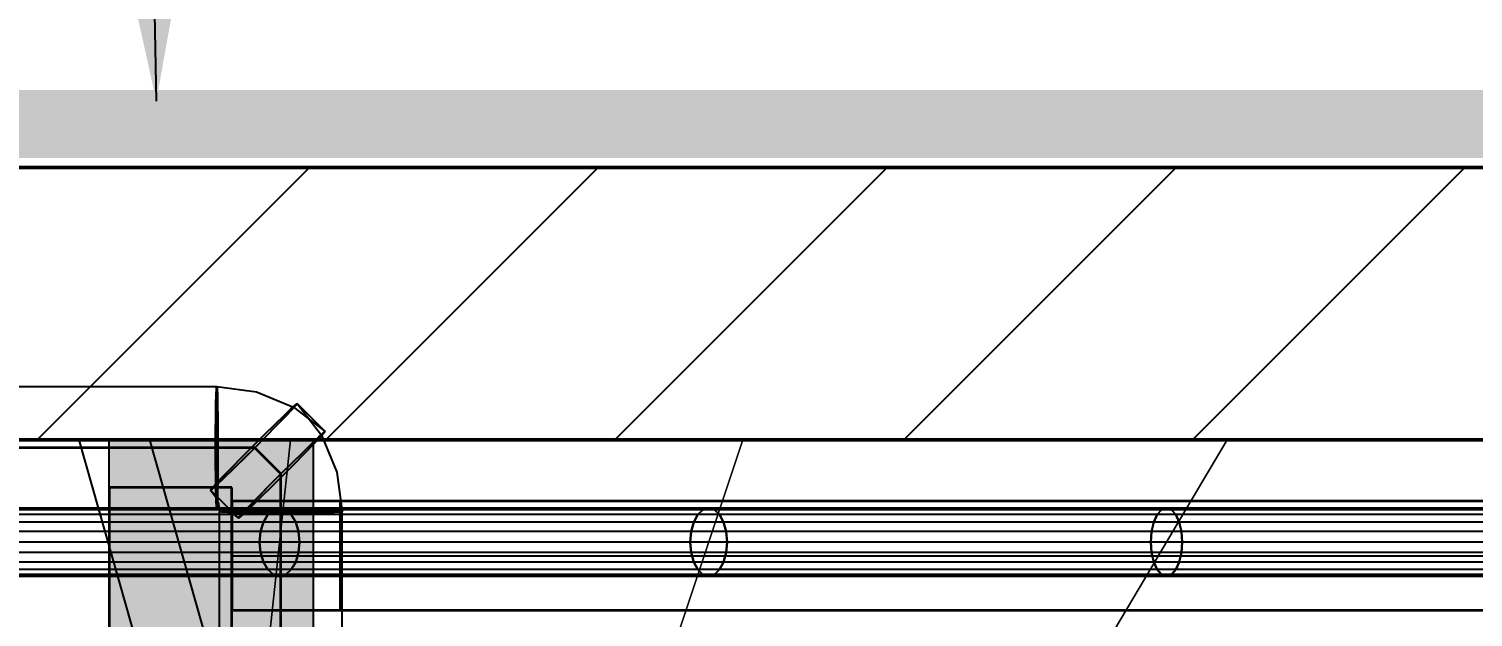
# Model space of a CAD drawing. Extents: x 0 to 756, y -25 to 420.
# Drawn here: x 363.03 to 384.24, y 256.98 to 265.61 of the extents above; entities that cross this region are included whole.
import ezdxf
from ezdxf.lldxf.tags import DXFTag

# ---------------------------------------------------------------- set-up
doc = ezdxf.new("R2010")
doc.units = 0
doc.layers.get('0').update_dxf_attribs({"lineweight": 25})
for name, color, linetype, lineweight in [('A_Innenwand', 7, 'Continuous', 25), ('ALLGEMEIN03', 7, 'Continuous', 25), ('DESIGN', 7, 'Continuous', 18), ('Standard', 7, 'Continuous', 25), ('TREPPE', 7, 'Continuous', 13), ('WAND_HOLZ_NICHT_TRAGEND', 7, 'Continuous', 13), ('X_Text', 7, 'Continuous', 25)]:
    doc.layers.add(name, color=color, linetype=linetype, lineweight=lineweight)
for name, color, linetype, lineweight, true_color in [('H_Heizung', 1, 'Continuous', 25, 0xff0000), ('L_Abluft', 2, 'Continuous', 35, 0xffff00), ('S_Schmutzwasser', 7, 'Continuous', 35, 0x808040)]:
    doc.layers.add(name, color=color, linetype=linetype, lineweight=lineweight, true_color=true_color)
doc.styles.get("Standard").update_dxf_attribs({"font": 'arial.ttf'})
tags = doc.linetypes.add('STRICHPUNKT2', pattern=[12.7, 6.35, -3.175, 0, -3.175]).pattern_tags.tags
tags[10:11] = [DXFTag(74, 4), DXFTag(75, 0), DXFTag(340, '0'), DXFTag(46, 0.0), DXFTag(50, 0.0), DXFTag(44, 0.0), DXFTag(45, 0.0)]
tags[8:9] = [DXFTag(74, 4), DXFTag(75, 0), DXFTag(340, '0'), DXFTag(46, 0.0), DXFTag(50, 0.0), DXFTag(44, 0.0), DXFTag(45, 0.0)]
tags[6:7] = [DXFTag(74, 4), DXFTag(75, 0), DXFTag(340, '0'), DXFTag(46, 0.0), DXFTag(50, 0.0), DXFTag(44, 0.0), DXFTag(45, 0.0)]
tags[4:5] = [DXFTag(74, 4), DXFTag(75, 0), DXFTag(340, '0'), DXFTag(46, 0.0), DXFTag(50, 0.0), DXFTag(44, 0.0), DXFTag(45, 0.0)]

# ---------------------------------------------------------------- blocks, each defined once
blk = doc.blocks.new('Referenz-A0T78P30OY')
at = {"layer": 'ALLGEMEIN03', "color": 0, "lineweight": -2}
for p, q in [((359.007, 263.578), (391.607, 263.578)), ((364.207, 241.578), (364.207, 259.578)), ((367.209, 241.575), (367.209, 259.575))]:
    blk.add_line(p, q, dxfattribs=at)
at = {"layer": 'DESIGN', "color": 0, "lineweight": -2}
for points in [[(364.207, 250.578), (367.207, 250.578), (364.207, 259.578)], [(367.207, 250.578), (367.207, 259.578), (364.207, 259.578)]]:
    blk.add_solid(points, dxfattribs=at)
at = {"layer": 'Standard', "color": 0, "lineweight": -2}
for p, q in [((366.538, 258.482), (361.125, 258.482)), ((366.62, 258.553), (361.215, 258.553)), ((366.71, 258.578), (361.315, 258.578)), ((366.801, 258.553), (361.415, 258.553)), ((366.883, 258.482), (361.506, 258.482)), ((366.538, 258.482), (366.473, 258.372)), ((366.473, 258.372), (366.538, 258.482)), ((366.62, 258.553), (366.538, 258.482)), ((366.538, 258.482), (366.62, 258.553)), ((372.854, 258.482), (366.538, 258.482)), ((366.71, 258.578), (366.62, 258.553)), ((366.62, 258.553), (366.71, 258.578)), ((372.929, 258.553), (366.62, 258.553)), ((366.71, 258.578), (366.801, 258.553)), ((373.013, 258.578), (366.71, 258.578)), ((366.801, 258.553), (366.71, 258.578)), ((366.801, 258.553), (366.883, 258.482)), ((373.097, 258.553), (366.801, 258.553)), ((366.883, 258.482), (366.801, 258.553)), ((366.883, 258.482), (366.947, 258.372)), ((373.172, 258.482), (366.883, 258.482)), ((366.947, 258.372), (366.883, 258.482)), ((372.854, 258.482), (372.794, 258.372)), ((372.794, 258.372), (372.854, 258.482)), ((372.929, 258.553), (372.854, 258.482)), ((372.854, 258.482), (372.929, 258.553)), ((379.601, 258.482), (372.854, 258.482)), ((373.013, 258.578), (372.929, 258.553)), ((372.929, 258.553), (373.013, 258.578)), ((379.666, 258.553), (372.929, 258.553)), ((379.737, 258.578), (373.013, 258.578)), ((373.013, 258.578), (373.097, 258.553)), ((373.097, 258.553), (373.013, 258.578)), ((379.809, 258.553), (373.097, 258.553)), ((373.097, 258.553), (373.172, 258.482)), ((373.172, 258.482), (373.097, 258.553)), ((379.873, 258.482), (373.172, 258.482)), ((373.172, 258.482), (373.232, 258.372)), ((373.232, 258.372), (373.172, 258.482)), ((379.601, 258.482), (379.55, 258.372)), ((379.55, 258.372), (379.601, 258.482)), ((379.666, 258.553), (379.601, 258.482)), ((379.601, 258.482), (379.666, 258.553)), ((388.078, 258.482), (379.601, 258.482)), ((379.737, 258.578), (379.666, 258.553)), ((379.666, 258.553), (379.737, 258.578)), ((388.133, 258.553), (379.666, 258.553)), ((379.737, 258.578), (379.809, 258.553)), ((388.193, 258.578), (379.737, 258.578)), ((379.809, 258.553), (379.737, 258.578)), ((379.809, 258.553), (379.873, 258.482)), ((388.253, 258.553), (379.809, 258.553)), ((379.873, 258.482), (379.809, 258.553)), ((379.873, 258.482), (379.924, 258.372)), ((388.307, 258.482), (379.873, 258.482)), ((379.924, 258.372), (379.873, 258.482)), ((366.432, 258.232), (361.007, 258.232)), ((366.473, 258.372), (361.053, 258.372)), ((366.947, 258.372), (361.577, 258.372)), ((366.989, 258.232), (361.624, 258.232)), ((366.432, 258.232), (366.417, 258.078)), ((366.417, 258.078), (366.432, 258.232)), ((366.473, 258.372), (366.432, 258.232)), ((366.432, 258.232), (366.473, 258.372)), ((372.756, 258.232), (366.432, 258.232)), ((372.794, 258.372), (366.473, 258.372)), ((366.947, 258.372), (366.989, 258.232)), ((373.232, 258.372), (366.947, 258.372)), ((366.989, 258.232), (366.947, 258.372)), ((366.989, 258.232), (367.003, 258.078)), ((373.271, 258.232), (366.989, 258.232)), ((367.003, 258.078), (366.989, 258.232)), ((372.756, 258.232), (372.742, 258.078)), ((372.742, 258.078), (372.756, 258.232)), ((372.794, 258.372), (372.756, 258.232)), ((372.756, 258.232), (372.794, 258.372)), ((379.518, 258.232), (372.756, 258.232)), ((379.55, 258.372), (372.794, 258.372)), ((379.924, 258.372), (373.232, 258.372)), ((373.232, 258.372), (373.271, 258.232)), ((373.271, 258.232), (373.232, 258.372)), ((379.957, 258.232), (373.271, 258.232)), ((373.271, 258.232), (373.284, 258.078)), ((373.284, 258.078), (373.271, 258.232)), ((379.518, 258.232), (379.506, 258.078)), ((379.506, 258.078), (379.518, 258.232)), ((379.55, 258.372), (379.518, 258.232)), ((379.518, 258.232), (379.55, 258.372)), ((388.008, 258.232), (379.518, 258.232)), ((388.035, 258.372), (379.55, 258.372)), ((379.924, 258.372), (379.957, 258.232)), ((388.351, 258.372), (379.924, 258.372)), ((379.957, 258.232), (379.924, 258.372)), ((379.957, 258.232), (379.968, 258.078)), ((388.378, 258.232), (379.957, 258.232)), ((379.968, 258.078), (379.957, 258.232)), ((366.417, 258.078), (360.991, 258.078)), ((367.003, 258.078), (361.639, 258.078)), ((366.417, 258.078), (366.432, 257.923)), ((372.742, 258.078), (366.417, 258.078)), ((366.432, 257.923), (366.417, 258.078)), ((367.003, 258.078), (366.989, 257.923)), ((366.989, 257.923), (367.003, 258.078)), ((373.284, 258.078), (367.003, 258.078)), ((372.742, 258.078), (372.756, 257.923)), ((379.506, 258.078), (372.742, 258.078)), ((372.756, 257.923), (372.742, 258.078)), ((373.284, 258.078), (373.271, 257.923)), ((373.271, 257.923), (373.284, 258.078)), ((379.968, 258.078), (373.284, 258.078)), ((379.506, 258.078), (379.518, 257.923)), ((387.998, 258.078), (379.506, 258.078)), ((379.518, 257.923), (379.506, 258.078)), ((379.968, 258.078), (379.957, 257.923)), ((379.957, 257.923), (379.968, 258.078)), ((388.388, 258.078), (379.968, 258.078)), ((366.432, 257.923), (361.007, 257.923)), ((366.473, 257.784), (361.053, 257.784)), ((366.947, 257.784), (361.577, 257.784)), ((366.989, 257.923), (361.624, 257.923)), ((366.432, 257.923), (366.473, 257.784)), ((372.756, 257.923), (366.432, 257.923)), ((366.473, 257.784), (366.432, 257.923)), ((366.473, 257.784), (366.538, 257.673)), ((372.794, 257.784), (366.473, 257.784)), ((366.538, 257.673), (366.473, 257.784)), ((366.947, 257.784), (366.883, 257.673)), ((366.883, 257.673), (366.947, 257.784)), ((366.989, 257.923), (366.947, 257.784)), ((366.947, 257.784), (366.989, 257.923)), ((373.232, 257.784), (366.947, 257.784)), ((373.271, 257.923), (366.989, 257.923)), ((372.756, 257.923), (372.794, 257.784)), ((379.518, 257.923), (372.756, 257.923)), ((372.794, 257.784), (372.756, 257.923)), ((372.794, 257.784), (372.854, 257.673)), ((379.55, 257.784), (372.794, 257.784)), ((372.854, 257.673), (372.794, 257.784)), ((373.232, 257.784), (373.172, 257.673)), ((373.172, 257.673), (373.232, 257.784)), ((373.271, 257.923), (373.232, 257.784)), ((373.232, 257.784), (373.271, 257.923)), ((379.924, 257.784), (373.232, 257.784)), ((379.957, 257.923), (373.271, 257.923)), ((379.518, 257.923), (379.55, 257.784)), ((388.008, 257.923), (379.518, 257.923)), ((379.55, 257.784), (379.518, 257.923)), ((379.55, 257.784), (379.601, 257.673)), ((388.035, 257.784), (379.55, 257.784)), ((379.601, 257.673), (379.55, 257.784)), ((379.924, 257.784), (379.873, 257.673)), ((379.873, 257.673), (379.924, 257.784)), ((379.957, 257.923), (379.924, 257.784)), ((379.924, 257.784), (379.957, 257.923)), ((388.351, 257.784), (379.924, 257.784)), ((388.378, 257.923), (379.957, 257.923)), ((366.538, 257.673), (361.125, 257.673)), ((366.62, 257.602), (361.215, 257.602)), ((361.315, 257.578), (366.71, 257.578)), ((366.801, 257.602), (361.415, 257.602)), ((366.883, 257.673), (361.506, 257.673)), ((366.538, 257.673), (366.62, 257.602)), ((372.854, 257.673), (366.538, 257.673)), ((366.62, 257.602), (366.538, 257.673)), ((366.62, 257.602), (366.71, 257.578)), ((372.929, 257.602), (366.62, 257.602)), ((366.71, 257.578), (366.62, 257.602)), ((366.801, 257.602), (366.71, 257.578)), ((366.71, 257.578), (366.801, 257.602)), ((366.71, 257.578), (373.013, 257.578)), ((366.883, 257.673), (366.801, 257.602)), ((366.801, 257.602), (366.883, 257.673)), ((373.097, 257.602), (366.801, 257.602)), ((373.172, 257.673), (366.883, 257.673)), ((372.854, 257.673), (372.929, 257.602)), ((379.601, 257.673), (372.854, 257.673)), ((372.929, 257.602), (372.854, 257.673)), ((372.929, 257.602), (373.013, 257.578)), ((379.666, 257.602), (372.929, 257.602)), ((373.013, 257.578), (372.929, 257.602)), ((373.097, 257.602), (373.013, 257.578)), ((373.013, 257.578), (373.097, 257.602)), ((373.013, 257.578), (379.737, 257.578)), ((373.172, 257.673), (373.097, 257.602)), ((373.097, 257.602), (373.172, 257.673)), ((379.809, 257.602), (373.097, 257.602)), ((379.873, 257.673), (373.172, 257.673)), ((379.601, 257.673), (379.666, 257.602)), ((388.078, 257.673), (379.601, 257.673)), ((379.666, 257.602), (379.601, 257.673)), ((379.666, 257.602), (379.737, 257.578)), ((388.133, 257.602), (379.666, 257.602)), ((379.737, 257.578), (379.666, 257.602)), ((379.809, 257.602), (379.737, 257.578)), ((379.737, 257.578), (379.809, 257.602)), ((379.737, 257.578), (388.193, 257.578)), ((379.873, 257.673), (379.809, 257.602)), ((379.809, 257.602), (379.873, 257.673)), ((388.253, 257.602), (379.809, 257.602)), ((388.307, 257.673), (379.873, 257.673))]:
    blk.add_line(p, q, dxfattribs=at)
at = {"layer": 'TREPPE', "color": 0}
for p, q in [((366.869, 259.578), (361.315, 259.578)), ((361.315, 259.578), (366.869, 259.578)), ((364.961, 241.578), (366.869, 259.578)), ((366.869, 259.578), (364.961, 241.578)), ((366.869, 259.578), (364.961, 241.578)), ((364.961, 241.578), (366.869, 259.578)), ((366.869, 259.578), (366.869, 259.578)), ((373.513, 259.578), (366.869, 259.578)), ((366.869, 259.578), (373.513, 259.578)), ((366.869, 259.578), (366.869, 259.578)), ((367.518, 241.578), (373.513, 259.578)), ((373.513, 259.578), (367.518, 241.578)), ((373.513, 259.578), (367.518, 241.578)), ((367.518, 241.578), (373.513, 259.578)), ((369.921, 241.578), (380.63, 259.578)), ((380.63, 259.578), (369.921, 241.578)), ((380.63, 259.578), (369.921, 241.578)), ((369.921, 241.578), (380.63, 259.578)), ((373.513, 259.578), (373.513, 259.578)), ((380.63, 259.578), (373.513, 259.578)), ((373.513, 259.578), (380.63, 259.578)), ((373.513, 259.578), (373.513, 259.578)), ((380.63, 259.578), (380.63, 259.578)), ((391.154, 259.578), (380.63, 259.578)), ((380.63, 259.578), (391.154, 259.578)), ((380.63, 259.578), (380.63, 259.578))]:
    blk.add_line(p, q, dxfattribs=at)
at = {"layer": 'TREPPE', "color": 0, "lineweight": -2}
for p, q in [((368.881, 241.578), (363.768, 259.578)), ((369.921, 241.578), (364.807, 259.578))]:
    blk.add_line(p, q, dxfattribs=at)
at = {"layer": 'WAND_HOLZ_NICHT_TRAGEND', "color": 0, "lineweight": 50}
for p, q in [((391.607, 263.578), (324.607, 263.578)), ((324.607, 263.578), (391.607, 263.578)), ((324.607, 259.578), (391.607, 259.578)), ((391.607, 259.578), (324.607, 259.578))]:
    blk.add_line(p, q, dxfattribs=at)
blk = doc.blocks.new('Wand-A0T78P4EOY', base_point=(296.607, 259.578))
at = {"color": 0, "linetype": 'ByBlock', "lineweight": -2, "ltscale": 0.25}
for p, q in [((391.607, 263.578), (319.615, 263.578)), ((391.607, 259.578), (324.607, 259.578))]:
    blk.add_line(p, q, dxfattribs=at)
at = {"color": 0, "lineweight": -2}
for p, q in [((367.15, 263.578), (363.15, 259.578)), ((371.392, 263.578), (367.392, 259.578)), ((375.635, 263.578), (371.635, 259.578)), ((379.878, 263.578), (375.878, 259.578)), ((384.12, 263.578), (380.12, 259.578))]:
    blk.add_line(p, q, dxfattribs=at)
blk = doc.blocks.new('Abluftventilator-A0T78P5COY', base_point=(364.207, 254.278))
at = {"color": 0, "linetype": 'ByBlock', "lineweight": -2, "ltscale": 0.35}
for p, q in [((366.007, 258.878), (364.207, 258.878)), ((364.207, 258.878), (364.207, 254.278)), ((366.007, 254.278), (366.007, 258.878)), ((364.207, 254.278), (366.007, 254.278))]:
    blk.add_line(p, q, dxfattribs=at)
blk = doc.blocks.new('Geräteanschluss Rund-A0T78P5EOY', base_point=(366.007, 257.078))
at = {"color": 0, "linetype": 'ByBlock', "lineweight": -2, "ltscale": 0.35}
for p, q in [((367.607, 258.678), (366.007, 258.678)), ((366.007, 258.678), (366.007, 258.209)), ((367.607, 258.678), (367.607, 258.209)), ((366.007, 258.209), (366.007, 257.546)), ((367.607, 258.209), (367.607, 257.546)), ((366.007, 257.546), (366.007, 257.078)), ((367.607, 257.546), (367.607, 257.078)), ((366.007, 257.078), (367.607, 257.078))]:
    blk.add_line(p, q, dxfattribs=at)
at = {"color": 0, "linetype": 'STRICHPUNKT2', "lineweight": 25, "ltscale": 0.25}
blk.add_line((366.007, 257.878), (367.607, 257.878), dxfattribs=at)
blk = doc.blocks.new('Wickelfalzrohr-A0T78P7IOY', base_point=(367.607, 257.078))
at = {"color": 0, "linetype": 'ByBlock', "lineweight": -2, "ltscale": 0.35}
for p, q in [((400.294, 258.678), (367.607, 258.678)), ((367.607, 258.209), (367.607, 258.678)), ((367.607, 257.546), (367.607, 258.209)), ((367.607, 257.078), (367.607, 257.546)), ((367.607, 257.078), (400.294, 257.078))]:
    blk.add_line(p, q, dxfattribs=at)
at = {"color": 0, "linetype": 'STRICHPUNKT2', "lineweight": 25, "ltscale": 0.25}
blk.add_line((367.607, 257.878), (400.294, 257.878), dxfattribs=at)
blk = doc.blocks.new('Bauteilbeschriftung-A0T78PBOOY', base_point=(344.351, 264.554))
at = {"color": 0, "lineweight": -2}
for p, q in [((344.351, 275.861), (364.732, 275.861)), ((344.351, 272.661), (344.351, 275.861)), ((364.732, 275.861), (364.732, 272.661)), ((364.732, 272.661), (344.351, 272.661))]:
    blk.add_line(p, q, dxfattribs=at)
at = {"color": 0, "linetype": 'ByBlock', "lineweight": -2, "ltscale": 0.25}
blk.add_line((364.732, 272.661), (364.9, 264.554), dxfattribs=at)
at = {"color": 7, "linetype": 'ByBlock', "lineweight": -2, "ltscale": 0.25, "true_color": 0xffffff}
for points in [[(344.351, 272.661), (364.732, 272.661), (344.351, 275.861)], [(364.732, 272.661), (344.351, 275.861), (364.732, 275.861)]]:
    blk.add_solid(points, dxfattribs=at)
at = {"color": 0, "linetype": 'ByBlock', "lineweight": -2, "ltscale": 0.25}
for points in [[(365.256, 266.545), (364.459, 266.545), (365.259, 266.562)], [(364.9, 264.554), (365.256, 266.545), (364.459, 266.545)]]:
    blk.add_solid(points, dxfattribs=at)
at = {"color": 0, "linetype": 'ByBlock', "lineweight": -2, "ltscale": 0.25, "insert": (345.084, 275.361), "char_height": 2.2, "attachment_point": 1}
blk.add_mtext('{\\fArial;Wandheizung}', dxfattribs=at)
blk = doc.blocks.new('Abwasserleitung-A0T78PEWOY', base_point=(338.991, 251.898))
at = {"color": 0, "linetype": 'ByBlock', "lineweight": -2, "ltscale": 0.35}
for p, q in [((366.347, 259.461), (340.029, 259.461)), ((366.728, 259.08), (366.347, 259.461)), ((366.728, 251.898), (366.728, 259.08))]:
    blk.add_line(p, q, dxfattribs=at)
blk = doc.blocks.new('Abwasser Schnellansicht-A0T78PF6OY', base_point=(324.365, 243.805))
at = {"color": 0, "linetype": 'ByBlock', "lineweight": -2, "ltscale": 0.25}
for p, q in [((340.588, 260.361), (365.788, 260.361)), ((365.779, 260.244), (365.784, 260.332)), ((365.784, 260.33), (365.779, 260.24)), ((365.784, 260.332), (365.788, 260.361)), ((365.788, 260.361), (365.784, 260.33)), ((365.788, 260.361), (365.793, 260.328)), ((365.788, 260.361), (366.37, 260.284)), ((365.793, 260.33), (365.788, 260.361)), ((365.797, 260.24), (365.793, 260.33)), ((365.793, 260.328), (365.797, 260.236)), ((365.773, 259.917), (365.776, 260.102)), ((365.775, 260.097), (365.773, 259.911)), ((365.779, 260.24), (365.775, 260.097)), ((365.776, 260.102), (365.779, 260.244)), ((365.801, 260.097), (365.797, 260.24)), ((365.797, 260.236), (365.801, 260.092)), ((365.804, 259.911), (365.801, 260.097)), ((365.801, 260.092), (365.804, 259.904)), ((366.37, 260.284), (366.913, 260.059)), ((366.877, 260.033), (366.944, 260.094)), ((366.88, 260.036), (366.945, 260.095)), ((366.949, 260.085), (366.887, 260.018)), ((366.95, 260.087), (366.89, 260.02)), ((366.944, 260.094), (366.969, 260.112)), ((366.945, 260.095), (366.969, 260.112)), ((366.969, 260.112), (366.949, 260.085)), ((366.969, 260.112), (366.95, 260.087)), ((366.969, 260.112), (367.326, 259.646)), ((367.379, 259.702), (366.969, 260.112)), ((365.771, 259.701), (365.773, 259.917)), ((365.773, 259.911), (365.771, 259.694)), ((365.806, 259.694), (365.804, 259.911)), ((365.804, 259.904), (365.806, 259.687)), ((366.64, 259.805), (366.773, 259.934)), ((366.644, 259.809), (366.777, 259.938)), ((366.788, 259.913), (366.657, 259.778)), ((366.791, 259.916), (366.662, 259.783)), ((366.773, 259.934), (366.877, 260.033)), ((366.777, 259.938), (366.88, 260.036)), ((366.887, 260.018), (366.788, 259.913)), ((366.89, 260.02), (366.791, 259.916)), ((366.913, 260.059), (367.379, 259.702)), ((365.77, 259.468), (365.771, 259.701)), ((365.771, 259.694), (365.77, 259.461)), ((365.806, 259.461), (365.806, 259.694)), ((365.806, 259.687), (365.806, 259.453)), ((366.32, 259.488), (366.485, 259.653)), ((366.325, 259.493), (366.49, 259.658)), ((366.485, 259.653), (366.64, 259.805)), ((366.49, 259.658), (366.644, 259.809)), ((366.657, 259.778), (366.504, 259.623)), ((366.662, 259.783), (366.509, 259.628)), ((367.284, 259.62), (367.352, 259.682)), ((367.287, 259.623), (367.354, 259.684)), ((367.36, 259.677), (367.3, 259.61)), ((367.362, 259.678), (367.302, 259.613)), ((367.352, 259.682), (367.379, 259.702)), ((367.354, 259.684), (367.379, 259.702)), ((367.379, 259.702), (367.36, 259.677)), ((367.379, 259.702), (367.362, 259.678)), ((365.771, 259.235), (365.77, 259.468)), ((365.77, 259.461), (365.771, 259.228)), ((365.806, 259.228), (365.806, 259.461)), ((365.806, 259.453), (365.806, 259.221)), ((366.155, 259.323), (366.32, 259.488)), ((366.16, 259.328), (366.325, 259.493)), ((366.34, 259.458), (366.175, 259.293)), ((366.345, 259.463), (366.18, 259.298)), ((366.504, 259.623), (366.34, 259.458)), ((366.509, 259.628), (366.345, 259.463)), ((367.045, 259.39), (367.18, 259.521)), ((367.05, 259.395), (367.183, 259.525)), ((367.201, 259.507), (367.072, 259.373)), ((367.205, 259.51), (367.076, 259.377)), ((367.18, 259.521), (367.284, 259.62)), ((367.183, 259.525), (367.287, 259.623)), ((367.3, 259.61), (367.201, 259.507)), ((367.302, 259.613), (367.205, 259.51)), ((367.326, 259.646), (367.551, 259.104)), ((365.773, 259.017), (365.771, 259.235)), ((365.771, 259.228), (365.773, 259.011)), ((365.804, 259.011), (365.806, 259.228)), ((366.003, 259.168), (366.155, 259.323)), ((366.008, 259.173), (366.16, 259.328)), ((366.175, 259.293), (366.021, 259.142)), ((366.18, 259.298), (366.025, 259.146)), ((366.724, 259.073), (366.89, 259.237)), ((366.73, 259.078), (366.895, 259.243)), ((366.89, 259.237), (367.045, 259.39)), ((366.895, 259.243), (367.05, 259.395)), ((367.072, 259.373), (366.919, 259.218)), ((367.076, 259.377), (366.924, 259.223)), ((365.775, 258.83), (365.773, 259.017)), ((365.775, 258.931), (365.873, 259.034)), ((365.777, 258.933), (365.877, 259.038)), ((365.891, 259.016), (365.788, 258.918)), ((365.806, 259.221), (365.804, 259.004)), ((365.873, 259.034), (366.003, 259.168)), ((365.877, 259.038), (366.008, 259.173)), ((366.021, 259.142), (365.888, 259.013)), ((366.025, 259.146), (365.891, 259.016)), ((366.56, 258.908), (366.724, 259.073)), ((366.565, 258.913), (366.73, 259.078)), ((366.755, 259.053), (366.59, 258.889)), ((366.76, 259.058), (366.595, 258.894)), ((366.919, 259.218), (366.755, 259.053)), ((366.924, 259.223), (366.76, 259.058)), ((367.551, 259.104), (367.628, 258.521)), ((365.696, 258.839), (365.716, 258.866)), ((365.696, 258.839), (365.714, 258.864)), ((365.721, 258.857), (365.696, 258.839)), ((365.72, 258.856), (365.696, 258.839)), ((365.696, 258.839), (365.767, 258.746)), ((366.106, 258.429), (365.696, 258.839)), ((365.714, 258.864), (365.775, 258.931)), ((365.716, 258.866), (365.777, 258.933)), ((365.785, 258.915), (365.72, 258.856)), ((365.788, 258.918), (365.721, 258.857)), ((365.773, 259.011), (365.775, 258.824)), ((365.779, 258.685), (365.775, 258.83)), ((365.775, 258.824), (365.779, 258.681)), ((365.888, 259.013), (365.785, 258.915)), ((365.797, 258.681), (365.801, 258.824)), ((365.801, 258.819), (365.797, 258.678)), ((365.801, 258.824), (365.804, 259.011)), ((365.804, 259.004), (365.801, 258.819)), ((366.409, 258.754), (366.56, 258.908)), ((366.413, 258.758), (366.565, 258.913)), ((366.59, 258.889), (366.435, 258.736)), ((366.595, 258.894), (366.44, 258.741)), ((365.767, 258.746), (365.812, 258.638)), ((365.783, 258.593), (365.779, 258.685)), ((365.779, 258.681), (365.784, 258.591)), ((365.788, 258.561), (365.783, 258.593)), ((365.784, 258.591), (365.788, 258.561)), ((365.788, 258.561), (365.793, 258.591)), ((365.793, 258.59), (365.788, 258.561)), ((365.793, 258.591), (365.797, 258.681)), ((365.797, 258.678), (365.793, 258.59)), ((365.812, 258.638), (365.828, 258.521)), ((366.182, 258.518), (366.28, 258.621)), ((366.185, 258.521), (366.283, 258.625)), ((366.301, 258.607), (366.198, 258.508)), ((366.305, 258.61), (366.2, 258.511)), ((366.28, 258.621), (366.409, 258.754)), ((366.283, 258.625), (366.413, 258.758)), ((366.435, 258.736), (366.301, 258.607)), ((366.44, 258.741), (366.305, 258.61)), ((340.588, 258.561), (365.788, 258.561)), ((365.788, 258.561), (365.904, 258.545)), ((365.828, 258.521), (365.856, 258.526)), ((365.828, 258.521), (365.858, 258.526)), ((365.86, 258.517), (365.828, 258.521)), ((365.858, 258.517), (365.828, 258.521)), ((365.828, 251.898), (365.828, 258.521)), ((365.856, 258.526), (365.945, 258.53)), ((365.858, 258.526), (365.948, 258.53)), ((365.948, 258.512), (365.858, 258.517)), ((365.952, 258.512), (365.86, 258.517)), ((365.904, 258.545), (366.013, 258.501)), ((365.945, 258.53), (366.086, 258.534)), ((365.948, 258.53), (366.091, 258.534)), ((366.091, 258.509), (365.948, 258.512)), ((366.097, 258.508), (365.952, 258.512)), ((366.013, 258.501), (366.106, 258.429)), ((366.086, 258.534), (366.271, 258.537)), ((366.091, 258.534), (366.278, 258.537)), ((366.278, 258.506), (366.091, 258.509)), ((366.284, 258.506), (366.097, 258.508)), ((366.106, 258.429), (366.124, 258.454)), ((366.106, 258.429), (366.123, 258.453)), ((366.132, 258.449), (366.106, 258.429)), ((366.131, 258.448), (366.106, 258.429)), ((366.123, 258.453), (366.182, 258.518)), ((366.124, 258.454), (366.185, 258.521)), ((366.198, 258.508), (366.131, 258.448)), ((366.2, 258.511), (366.132, 258.449)), ((366.271, 258.537), (366.488, 258.539)), ((366.278, 258.537), (366.495, 258.539)), ((366.495, 258.504), (366.278, 258.506)), ((366.502, 258.504), (366.284, 258.506)), ((366.488, 258.539), (366.72, 258.539)), ((366.495, 258.539), (366.728, 258.539)), ((366.728, 258.503), (366.495, 258.504)), ((366.735, 258.503), (366.502, 258.504)), ((366.72, 258.539), (366.953, 258.539)), ((366.728, 258.539), (366.961, 258.539)), ((366.961, 258.504), (366.728, 258.503)), ((366.968, 258.504), (366.735, 258.503)), ((366.953, 258.539), (367.171, 258.537)), ((366.961, 258.539), (367.178, 258.537)), ((367.178, 258.506), (366.961, 258.504)), ((367.184, 258.506), (366.968, 258.504)), ((367.171, 258.537), (367.359, 258.534)), ((367.178, 258.537), (367.364, 258.534)), ((367.364, 258.509), (367.178, 258.506)), ((367.369, 258.509), (367.184, 258.506)), ((367.359, 258.534), (367.503, 258.53)), ((367.364, 258.534), (367.507, 258.53)), ((367.507, 258.512), (367.364, 258.509)), ((367.511, 258.512), (367.369, 258.509)), ((367.503, 258.53), (367.595, 258.526)), ((367.507, 258.53), (367.597, 258.526)), ((367.597, 258.517), (367.507, 258.512)), ((367.599, 258.517), (367.511, 258.512)), ((367.595, 258.526), (367.628, 258.521)), ((367.597, 258.526), (367.628, 258.521)), ((367.628, 258.521), (367.597, 258.517)), ((367.628, 258.521), (367.599, 258.517)), ((367.628, 251.898), (367.628, 258.521))]:
    blk.add_line(p, q, dxfattribs=at)

msp = doc.modelspace()

# ---------------------------------------------------------------- linework, layer by layer
at = {"layer": 'H_Heizung', "color": 1, "ltscale": 0.25, "true_color": 0xff0000}
for points in [[(320.215, 263.718), (390.993, 263.718), (320.215, 264.718)], [(390.993, 263.718), (320.215, 264.718), (390.993, 264.718)]]:
    msp.add_solid(points, dxfattribs=at)

# ---------------------------------------------------------------- block references
at = {"color": 8, "lineweight": 25, "ltscale": 0.25, "true_color": 0x808080}
msp.add_blockref('Referenz-A0T78P30OY', (0, 0), dxfattribs=at)
at = {"layer": 'A_Innenwand', "ltscale": 0.25}
msp.add_blockref('Wand-A0T78P4EOY', (296.607, 259.578), dxfattribs=at)
at = {"layer": 'L_Abluft', "ltscale": 0.35}
for name, p in [('Abluftventilator-A0T78P5COY', (364.207, 254.278)), ('Geräteanschluss Rund-A0T78P5EOY', (366.007, 257.078)), ('Wickelfalzrohr-A0T78P7IOY', (367.607, 257.078))]:
    msp.add_blockref(name, p, dxfattribs=at)
at = {"layer": 'S_Schmutzwasser', "lineweight": 25, "ltscale": 0.25}
msp.add_blockref('Abwasser Schnellansicht-A0T78PF6OY', (324.365, 243.805), dxfattribs=at)
at = {"layer": 'S_Schmutzwasser', "ltscale": 0.35}
msp.add_blockref('Abwasserleitung-A0T78PEWOY', (338.991, 251.898), dxfattribs=at)
at = {"layer": 'X_Text', "color": 7, "ltscale": 0.25}
msp.add_blockref('Bauteilbeschriftung-A0T78PBOOY', (344.351, 264.554), dxfattribs=at)

doc.saveas('drawing.dxf')
